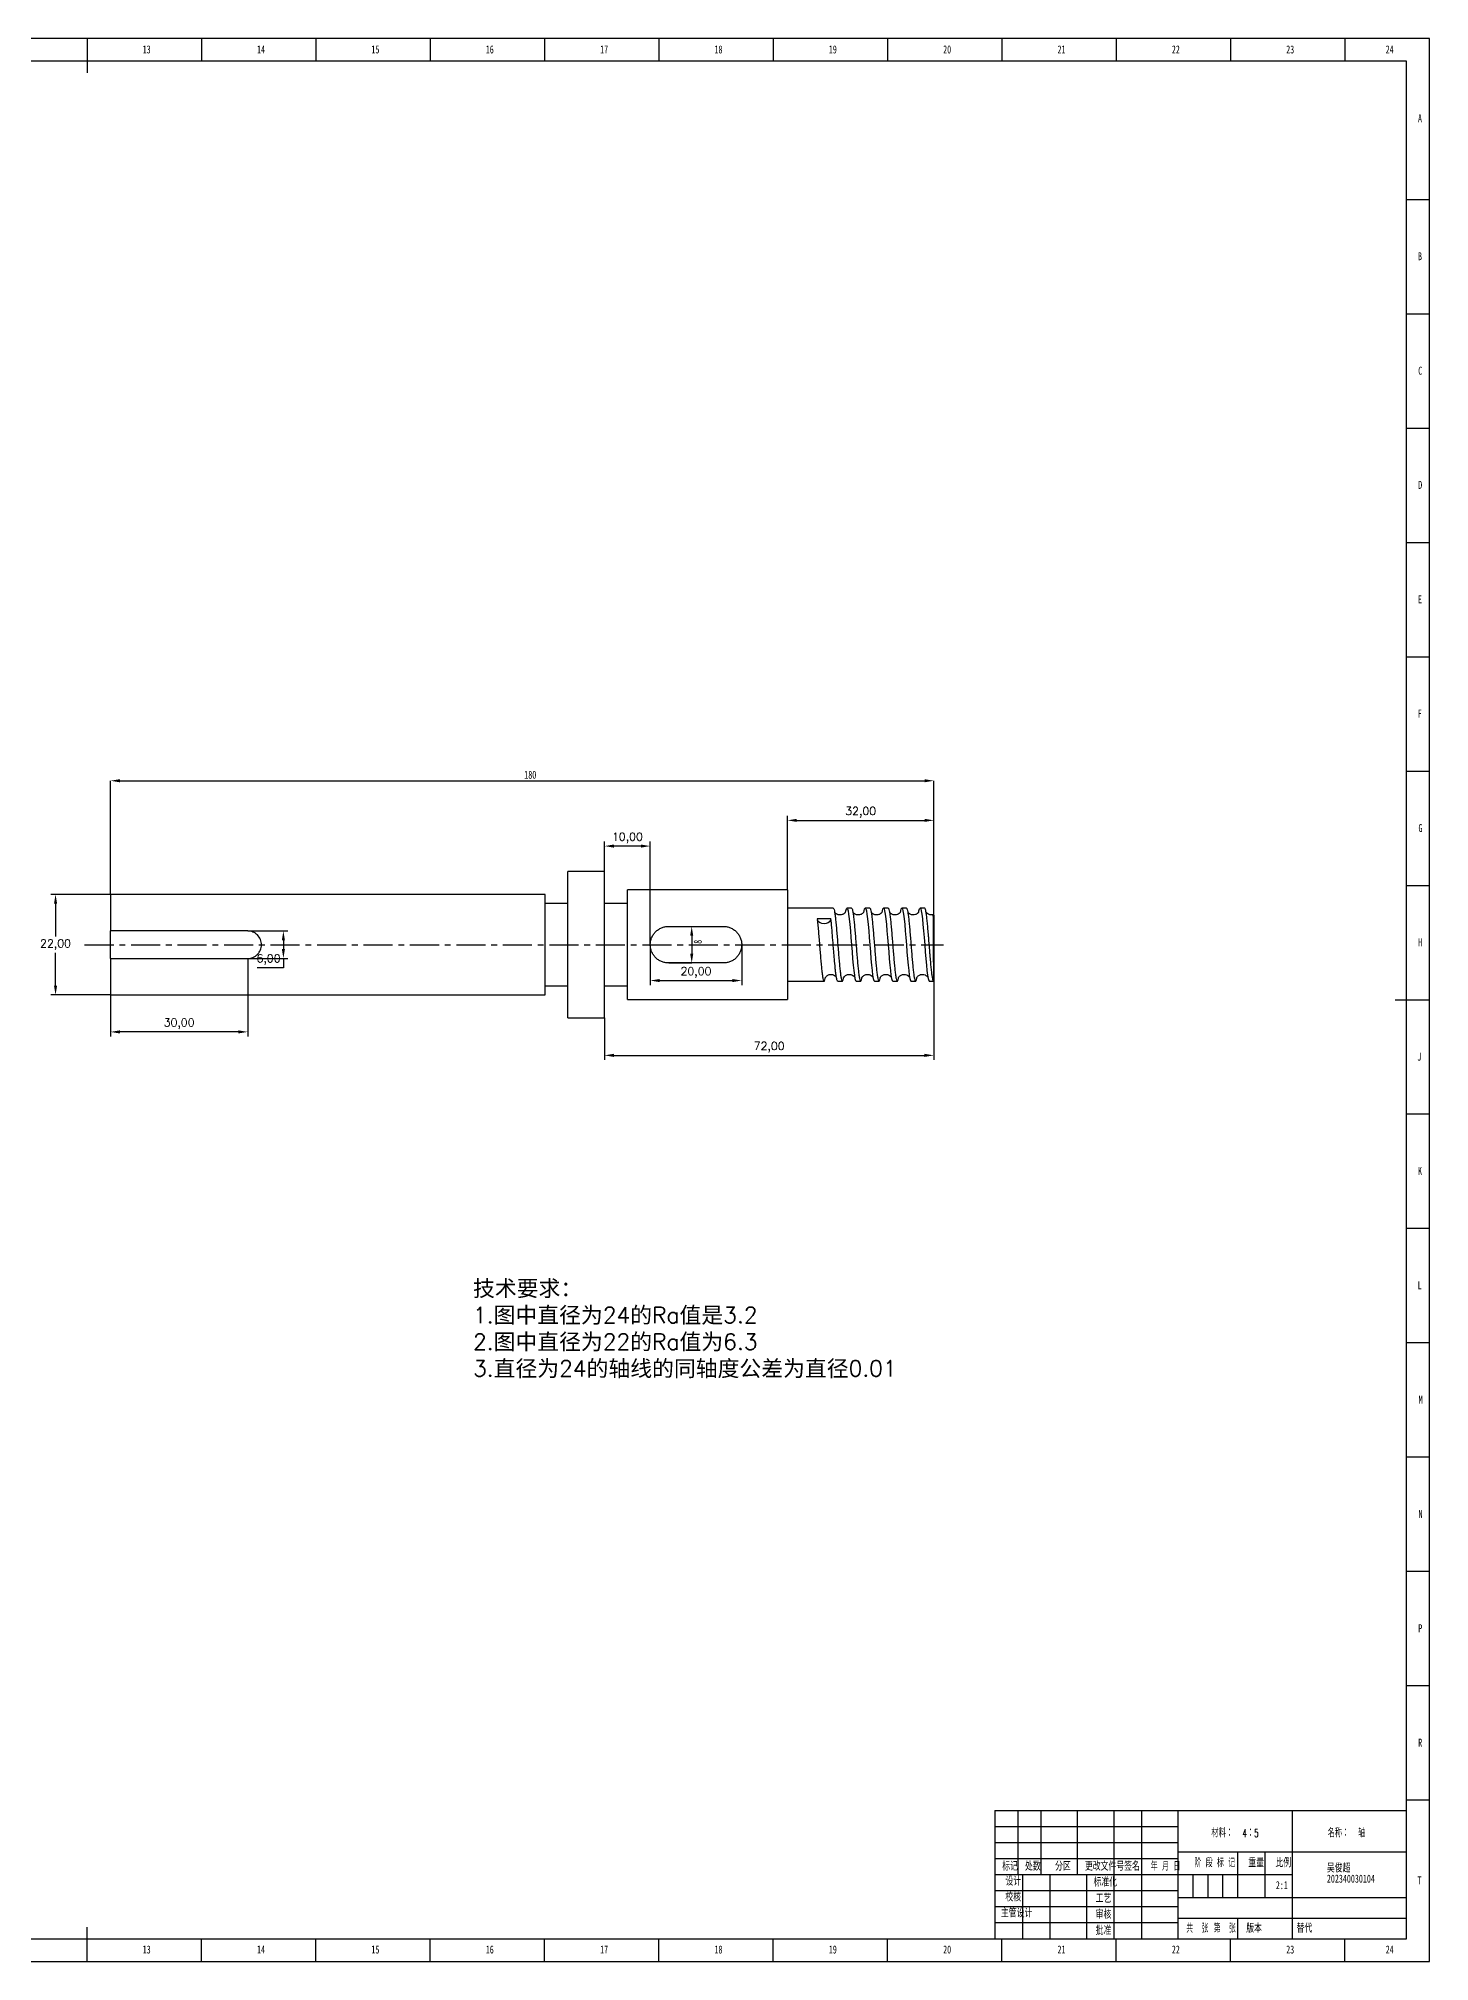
# Model space of a CAD drawing. Header units: millimetres. Extents: x 0 to 1189, y 0 to 841.
# Drawn here: x 581 to 1189, y 0 to 841 of the extents above; entities that cross this region are included whole.
import ezdxf

# ---------------------------------------------------------------- set-up
doc = ezdxf.new("R2010")
doc.units = ezdxf.units.MM
doc.header["$PDSIZE"] = -1
doc.linetypes.add('CENTERX2', pattern=[20.32, 12.7, -2.54, 2.54, -2.54])
for name, color, linetype in [('10', 7, 'Continuous'), ('5', 7, 'Continuous'), ('9', 7, 'Continuous'), ('SLD-0', 7, 'Continuous')]:
    doc.layers.add(name, color=color, linetype=linetype)
doc.layers.add('中心线层', color=1, linetype='CENTERX2', lineweight=25)
doc.layers.add('文字层', color=3, linetype='Continuous', lineweight=25)
doc.styles.add('SLDTEXTSTYLE0', font='TXT', dxfattribs={"width": 0.633333, "bigfont": 'bigfont'})
doc.styles.add('SLDTEXTSTYLE1', font='TXT', dxfattribs={"width": 0.65, "bigfont": 'bigfont'})
doc.styles.add('SLDTEXTSTYLE2', font='TXT', dxfattribs={"width": 0.7, "bigfont": 'bigfont'})
doc.styles.add('SLDTEXTSTYLE3', font='TXT', dxfattribs={"width": 0.7})
doc.styles.add('SLDTEXTSTYLE4', font='TXT', dxfattribs={"width": 0.6, "bigfont": 'bigfont'})
doc.styles.add('SLDTEXTSTYLE5', font='TXT', dxfattribs={"width": 0.614286, "bigfont": 'bigfont'})
doc.styles.add('SLDTEXTSTYLE6', font='TXT', dxfattribs={"width": 0.62, "bigfont": 'bigfont'})
doc.styles.get("Standard").update_dxf_attribs({"font": 'txt.shx', "height": 7})
doc.dimstyles.new('ISO-25', dxfattribs={"dimtxt": 2.5, "dimasz": 2.5, "dimexe": 1.25, "dimexo": 0.625, "dimtad": 1, "dimtxsty": 'Standard', "dimcen": 2.5, "dimadec": 0, "dimazin": 0, "dimtfac": 1, "dimtmove": 0, "dimatfit": 3, "dimfxl": 1, "dimarcsym": 0})
doc.dimstyles.new('SLDDIMSTYLE0', dxfattribs={"dimtxt": 3.5, "dimasz": 4.08, "dimexe": 0, "dimexo": 0.0625, "dimgap": 0.875, "dimtad": 2, "dimlfac": 0.5, "dimrnd": 1e-09, "dimzin": 12, "dimdsep": 46, "dimtxsty": 'SLDTEXTSTYLE3', "dimsah": 1, "dimcen": 0.09, "dimadec": 0, "dimazin": 3, "dimtfac": 1, "dimtofl": 0, "dimtmove": 0, "dimatfit": 3, "dimfxl": 1, "dimfrac": 2, "dimtolj": 1, "dimtzin": 12, "dimarcsym": 0})
doc.dimstyles.new('SLDDIMSTYLE1', dxfattribs={"dimtxt": 3.5, "dimasz": 4.08, "dimexe": 0, "dimexo": 0.0625, "dimgap": 0.875, "dimtad": 2, "dimlfac": 0.5, "dimrnd": 1e-09, "dimzin": 12, "dimdsep": 46, "dimtxsty": 'SLDTEXTSTYLE3', "dimsah": 1, "dimcen": 0.09, "dimadec": 0, "dimazin": 3, "dimtfac": 1, "dimtmove": 0, "dimatfit": 0, "dimfxl": 1, "dimfrac": 2, "dimtolj": 1, "dimtzin": 12, "dimarcsym": 0})

# ---------------------------------------------------------------- blocks, each defined once
blk = doc.blocks.new('_D')
at = {"layer": 'Defpoints', "color": 0, "transparency": 16777216}
for p in [(972.27, 516.38), (612.27, 466.69), (972.27, 457.59)]:
    blk.add_point(p, dxfattribs=at)
at = {"layer": '文字层', "color": 0, "lineweight": -2, "transparency": 16777216}
for p, q in [((612.27, 466.75), (612.27, 516.38)), ((616.35, 516.38), (968.19, 516.38)), ((972.27, 457.66), (972.27, 516.38))]:
    blk.add_line(p, q, dxfattribs=at)
at = {"layer": '文字层', "color": 0, "transparency": 16777216}
for points in [[(616.35, 517.06), (616.35, 515.7), (612.27, 516.38)], [(968.19, 517.06), (968.19, 515.7), (972.27, 516.38)]]:
    blk.add_solid(points, dxfattribs=at)
at = {"layer": '文字层', "color": 0, "transparency": 16777216, "insert": (795.82, 520.76), "char_height": 3.5, "attachment_point": 2, "style": 'SLDTEXTSTYLE3'}
blk.add_mtext('\\A1;180', dxfattribs=at)
blk = doc.blocks.new('_D_1')
at = {"layer": 'Defpoints', "color": 0, "transparency": 16777216}
for p in [(856.27, 452.69), (856.27, 436.69), (866.39, 436.69)]:
    blk.add_point(p, dxfattribs=at)
at = {"layer": '文字层', "color": 0, "lineweight": -2, "transparency": 16777216}
for p, q in [((856.33, 452.69), (866.39, 452.69)), ((866.39, 448.61), (866.39, 440.77)), ((856.33, 436.69), (866.39, 436.69))]:
    blk.add_line(p, q, dxfattribs=at)
at = {"layer": '文字层', "color": 0, "transparency": 16777216}
for points in [[(865.71, 448.61), (867.07, 448.61), (866.39, 452.69)], [(865.71, 440.77), (867.07, 440.77), (866.39, 436.69)]]:
    blk.add_solid(points, dxfattribs=at)
at = {"layer": '文字层', "color": 0, "transparency": 16777216, "insert": (867.27, 445.95), "char_height": 3.5, "attachment_point": 2, "rotation": 90, "style": 'SLDTEXTSTYLE3'}
blk.add_mtext('\\A1;8', dxfattribs=at)
blk = doc.blocks.new('*D8')
at = {"layer": 'Defpoints', "color": 0, "transparency": 16777216}
for p in [(672.27, 450.69), (672.27, 438.69), (687.86, 438.69)]:
    blk.add_point(p, dxfattribs=at)
at = {"layer": '文字层', "color": 0, "lineweight": -2, "transparency": 16777216}
for p, q in [((672.27, 450.69), (689.86, 450.69)), ((687.86, 446.61), (687.86, 442.77)), ((672.27, 438.69), (689.86, 438.69)), ((687.86, 438.69), (687.86, 434.61)), ((687.86, 434.61), (676.42, 434.61))]:
    blk.add_line(p, q, dxfattribs=at)
at = {"layer": '文字层', "color": 0, "transparency": 16777216}
for points in [[(687.18, 446.61), (688.54, 446.61), (687.86, 450.69)], [(687.18, 442.77), (688.54, 442.77), (687.86, 438.69)]]:
    blk.add_solid(points, dxfattribs=at)
at = {"layer": '文字层', "color": 0, "transparency": 16777216, "insert": (681.37, 438.17), "char_height": 3.5, "attachment_point": 5}
blk.add_mtext('6,00', dxfattribs=at)
blk = doc.blocks.new('*D9')
at = {"layer": 'Defpoints', "color": 0, "transparency": 16777216}
for p in [(612.27, 466.69), (588.25, 422.69), (612.27, 422.69)]:
    blk.add_point(p, dxfattribs=at)
at = {"layer": '文字层', "color": 0, "lineweight": -2, "transparency": 16777216}
for p, q in [((612.27, 466.69), (586.25, 466.69)), ((588.25, 462.61), (588.25, 448.25)), ((588.25, 426.77), (588.25, 441.12)), ((612.27, 422.69), (586.25, 422.69))]:
    blk.add_line(p, q, dxfattribs=at)
at = {"layer": '文字层', "color": 0, "transparency": 16777216}
for points in [[(587.57, 462.61), (588.93, 462.61), (588.25, 466.69)], [(587.57, 426.77), (588.93, 426.77), (588.25, 422.69)]]:
    blk.add_solid(points, dxfattribs=at)
at = {"layer": '文字层', "color": 0, "transparency": 16777216, "insert": (588.25, 444.69), "char_height": 3.5, "attachment_point": 5}
blk.add_mtext('22,00', dxfattribs=at)
blk = doc.blocks.new('*D10')
at = {"layer": 'Defpoints', "color": 0, "transparency": 16777216}
for p in [(972.27, 499.06), (908.27, 468.69), (972.27, 468.69)]:
    blk.add_point(p, dxfattribs=at)
at = {"layer": '文字层', "color": 0, "lineweight": -2, "transparency": 16777216}
for p, q in [((908.27, 468.69), (908.27, 501.06)), ((912.35, 499.06), (968.19, 499.06)), ((972.27, 468.69), (972.27, 501.06))]:
    blk.add_line(p, q, dxfattribs=at)
at = {"layer": '文字层', "color": 0, "transparency": 16777216}
for points in [[(912.35, 499.74), (912.35, 498.38), (908.27, 499.06)], [(968.19, 499.74), (968.19, 498.38), (972.27, 499.06)]]:
    blk.add_solid(points, dxfattribs=at)
at = {"layer": '文字层', "color": 0, "transparency": 16777216, "insert": (940.27, 502.63), "char_height": 3.5, "attachment_point": 5}
blk.add_mtext('32,00', dxfattribs=at)
blk = doc.blocks.new('*D11')
at = {"layer": 'Defpoints', "color": 0, "transparency": 16777216}
for p in [(848.27, 444.69), (888.27, 444.69), (888.27, 429.01)]:
    blk.add_point(p, dxfattribs=at)
at = {"layer": '文字层', "color": 0, "lineweight": -2, "transparency": 16777216}
for p, q in [((848.27, 444.69), (848.27, 427.01)), ((888.27, 444.69), (888.27, 427.01)), ((852.35, 429.01), (884.19, 429.01))]:
    blk.add_line(p, q, dxfattribs=at)
at = {"layer": '文字层', "color": 0, "transparency": 16777216}
for points in [[(852.35, 429.69), (852.35, 428.33), (848.27, 429.01)], [(884.19, 429.69), (884.19, 428.33), (888.27, 429.01)]]:
    blk.add_solid(points, dxfattribs=at)
at = {"layer": '文字层', "color": 0, "transparency": 16777216, "insert": (868.27, 432.57), "char_height": 3.5, "attachment_point": 5}
blk.add_mtext('20,00', dxfattribs=at)
blk = doc.blocks.new('*D12')
at = {"layer": 'Defpoints', "color": 0, "transparency": 16777216}
for p in [(972.26, 428.69), (828.27, 412.69), (972.26, 396.3)]:
    blk.add_point(p, dxfattribs=at)
at = {"layer": '文字层', "color": 0, "lineweight": -2, "transparency": 16777216}
for p, q in [((972.26, 428.69), (972.26, 394.3)), ((828.27, 412.69), (828.27, 394.3)), ((832.35, 396.3), (968.18, 396.3))]:
    blk.add_line(p, q, dxfattribs=at)
at = {"layer": '文字层', "color": 0, "transparency": 16777216}
for points in [[(832.35, 396.98), (832.35, 395.62), (828.27, 396.3)], [(968.18, 396.98), (968.18, 395.62), (972.26, 396.3)]]:
    blk.add_solid(points, dxfattribs=at)
at = {"layer": '文字层', "color": 0, "transparency": 16777216, "insert": (900.26, 399.87), "char_height": 3.5, "attachment_point": 5}
blk.add_mtext('72,00', dxfattribs=at)
blk = doc.blocks.new('*D13')
at = {"layer": 'Defpoints', "color": 0, "transparency": 16777216}
for p in [(828.27, 487.81), (828.27, 444.69), (848.27, 444.69)]:
    blk.add_point(p, dxfattribs=at)
at = {"layer": '文字层', "color": 0, "lineweight": -2, "transparency": 16777216}
for p, q in [((828.27, 444.69), (828.27, 489.81)), ((844.19, 487.81), (832.35, 487.81)), ((848.27, 444.69), (848.27, 489.81))]:
    blk.add_line(p, q, dxfattribs=at)
at = {"layer": '文字层', "color": 0, "transparency": 16777216}
for points in [[(832.35, 488.49), (832.35, 487.13), (828.27, 487.81)], [(844.19, 488.49), (844.19, 487.13), (848.27, 487.81)]]:
    blk.add_solid(points, dxfattribs=at)
at = {"layer": '文字层', "color": 0, "transparency": 16777216, "insert": (838.27, 491.38), "char_height": 3.5, "attachment_point": 5}
blk.add_mtext('10,00', dxfattribs=at)
blk = doc.blocks.new('*D14')
at = {"layer": 'Defpoints', "color": 0, "transparency": 16777216}
for p in [(612.27, 438.69), (672.27, 438.69), (612.27, 406.55)]:
    blk.add_point(p, dxfattribs=at)
at = {"layer": '文字层', "color": 0, "lineweight": -2, "transparency": 16777216}
for p, q in [((612.27, 438.69), (612.27, 404.55)), ((672.27, 438.69), (672.27, 404.55)), ((668.19, 406.55), (616.35, 406.55))]:
    blk.add_line(p, q, dxfattribs=at)
at = {"layer": '文字层', "color": 0, "transparency": 16777216}
for points in [[(616.35, 407.23), (616.35, 405.87), (612.27, 406.55)], [(668.19, 407.23), (668.19, 405.87), (672.27, 406.55)]]:
    blk.add_solid(points, dxfattribs=at)
at = {"layer": '文字层', "color": 0, "transparency": 16777216, "insert": (642.27, 410.12), "char_height": 3.5, "attachment_point": 5}
blk.add_mtext('30,00', dxfattribs=at)

msp = doc.modelspace()

# ---------------------------------------------------------------- linework, layer by layer
at = {"color": 7, "linetype": 'Continuous', "lineweight": 25}
for p, q in [((828.265, 476.688), (812.265, 476.688)), ((812.265, 444.688), (812.265, 476.688)), ((828.265, 444.688), (828.265, 476.688)), ((802.265, 466.688), (612.265, 466.688)), ((612.265, 466.688), (612.265, 450.688)), ((802.265, 444.688), (802.265, 466.688)), ((812.265, 462.688), (802.265, 462.688)), ((838.265, 462.688), (828.265, 462.688)), ((908.265, 468.688), (838.265, 468.688)), ((838.265, 420.688), (838.265, 468.688)), ((908.265, 468.688), (908.265, 420.688)), ((928.265, 460.688), (908.265, 460.688)), ((927.265, 456.002), (921.265, 456.002)), ((936.265, 460.688), (934.265, 460.688)), ((944.265, 460.688), (942.265, 460.688)), ((952.265, 460.688), (950.265, 460.688)), ((960.265, 460.688), (958.265, 460.688)), ((968.265, 460.688), (966.265, 460.688)), ((672.265, 450.688), (612.265, 450.688)), ((612.265, 438.688), (612.265, 450.688)), ((856.265, 452.688), (880.265, 452.688)), ((612.265, 438.688), (612.265, 422.688)), ((612.265, 438.688), (672.265, 438.688)), ((802.265, 422.688), (802.265, 444.688)), ((812.265, 412.688), (812.265, 444.688)), ((828.265, 412.688), (828.265, 444.688)), ((880.265, 436.688), (856.265, 436.688)), ((612.265, 422.688), (802.265, 422.688)), ((802.265, 426.688), (812.265, 426.688)), ((828.265, 426.688), (838.265, 426.688)), ((838.265, 420.688), (908.265, 420.688)), ((908.265, 428.688), (924.265, 428.688)), ((930.265, 428.688), (932.265, 428.688)), ((938.265, 428.688), (940.265, 428.688)), ((946.265, 428.688), (948.265, 428.688)), ((954.265, 428.688), (956.265, 428.688)), ((962.265, 428.688), (964.265, 428.688)), ((970.265, 428.688), (972.266, 428.688)), ((812.265, 412.688), (828.265, 412.688))]:
    msp.add_line(p, q, dxfattribs=at)
at = {"color": 7, "linetype": 'Continuous', "lineweight": 25, "flags": 128}
for points in [[(927.265, 456.002), (927.119, 455.346), (926.692, 454.755), (926.029, 454.286), (925.192, 453.984), (924.265, 453.88), (923.338, 453.984), (922.502, 454.286), (921.838, 454.755), (921.412, 455.346), (921.325, 455.58)], [(933.658, 458.83), (933.768, 459.474), (934.014, 460.379), (934.265, 460.688), (934.517, 460.379), (934.763, 459.474), (935.017, 457.988), (935.265, 456.002), (935.514, 453.582), (935.768, 450.803), (936.014, 447.817), (936.265, 444.688), (936.517, 441.559), (936.763, 438.573), (937.017, 435.794), (937.265, 433.374), (937.514, 431.388), (937.768, 429.903), (938.014, 428.997), (938.265, 428.688), (938.265, 428.688)], [(941.658, 458.83), (941.768, 459.474), (942.014, 460.379), (942.265, 460.688), (942.517, 460.379), (942.763, 459.474), (943.017, 457.988), (943.265, 456.002), (943.514, 453.582), (943.768, 450.803), (944.014, 447.817), (944.265, 444.688), (944.517, 441.559), (944.763, 438.573), (945.017, 435.794), (945.265, 433.374), (945.514, 431.388), (945.768, 429.903), (946.014, 428.997), (946.265, 428.688), (946.265, 428.688)], [(949.658, 458.83), (949.768, 459.474), (950.014, 460.379), (950.265, 460.688), (950.517, 460.379), (950.763, 459.474), (951.017, 457.988), (951.265, 456.002), (951.514, 453.582), (951.768, 450.803), (952.014, 447.817), (952.265, 444.688), (952.517, 441.559), (952.763, 438.573), (953.017, 435.794), (953.265, 433.374), (953.514, 431.388), (953.768, 429.903), (954.014, 428.997), (954.265, 428.688), (954.265, 428.688)], [(957.658, 458.83), (957.768, 459.474), (958.014, 460.379), (958.265, 460.688), (958.517, 460.379), (958.763, 459.474), (959.017, 457.988), (959.265, 456.002), (959.514, 453.582), (959.768, 450.803), (960.014, 447.817), (960.265, 444.688), (960.517, 441.559), (960.763, 438.573), (961.017, 435.794), (961.265, 433.374), (961.514, 431.388), (961.768, 429.903), (962.014, 428.997), (962.265, 428.688), (962.265, 428.688)], [(965.658, 458.83), (965.768, 459.474), (966.014, 460.379), (966.265, 460.688), (966.517, 460.379), (966.763, 459.474), (967.017, 457.988), (967.265, 456.002), (967.514, 453.582), (967.768, 450.803), (968.014, 447.817), (968.265, 444.688), (968.517, 441.559), (968.763, 438.573), (969.017, 435.794), (969.265, 433.374), (969.514, 431.388), (969.768, 429.903), (970.014, 428.997), (970.265, 428.688), (970.265, 428.688)]]:
    msp.add_lwpolyline(points, dxfattribs=at)
at = {"color": 7, "linetype": 'Continuous', "lineweight": 25}
for points, knots in [([(921.265, 456.002), (921.348, 455.221), (921.513, 453.653), (921.769, 450.847), (922.013, 447.83), (922.265, 444.688), (922.518, 441.547), (922.762, 438.524), (923.018, 435.742), (923.265, 433.302), (923.513, 431.298), (923.769, 429.811), (924.013, 428.896), (924.265, 428.577), (924.518, 428.922), (924.701, 429.516), (924.807, 430.157), (924.83, 430.291)], [0, 0, 0, 0, 0.0699982, 0.1404537, 0.2101989, 0.2805013, 0.3508037, 0.4205489, 0.4910044, 0.5610026, 0.6310008, 0.7014563, 0.7712015, 0.8415039, 0.9118063, 0.9815515, 1, 1, 1, 1]), ([(930.265, 428.688), (930.202, 428.688), (930.138, 428.747), (930.013, 428.978), (929.953, 429.149), (929.769, 429.828), (929.641, 430.51), (929.451, 431.826), (929.388, 432.313), (929.265, 433.362), (929.205, 433.924), (929.018, 435.743), (928.889, 437.12), (928.7, 439.3), (928.639, 440.043), (928.518, 441.552), (928.455, 442.328), (928.266, 444.68), (928.137, 446.283), (927.952, 448.584), (927.892, 449.332), (927.768, 450.808), (927.705, 451.531), (927.514, 453.621), (927.386, 454.904), (927.265, 456.002)], [0, 0, 0, 0, 0.0625, 0.0625, 0.125, 0.125, 0.25, 0.25, 0.3125, 0.3125, 0.375, 0.375, 0.5, 0.5, 0.5625, 0.5625, 0.625, 0.625, 0.75, 0.75, 0.8125, 0.8125, 0.875, 0.875, 1, 1, 1, 1]), ([(928.265, 460.688), (928.35, 460.628), (928.518, 460.509), (928.762, 459.557), (929.018, 458.08), (929.265, 456.074), (929.513, 453.634), (929.769, 450.852), (930.013, 447.829), (930.265, 444.688), (930.518, 441.547), (930.762, 438.524), (931.018, 435.742), (931.265, 433.302), (931.513, 431.298), (931.769, 429.811), (932.013, 428.896), (932.265, 428.577), (932.518, 428.922), (932.701, 429.516), (932.807, 430.157), (932.83, 430.291)], [0, 0, 0, 0, 0.0549022, 0.1093694, 0.1643912, 0.2190558, 0.2737205, 0.3287423, 0.3832094, 0.4381117, 0.4930139, 0.5474811, 0.6025029, 0.6571675, 0.7118322, 0.766854, 0.8213211, 0.8762234, 0.9311256, 0.9855927, 1, 1, 1, 1]), ([(933.608, 458.822), (933.602, 458.832), (933.586, 458.859), (933.478, 458.72), (933.262, 458.492), (933.015, 458.274), (932.667, 458.04), (932.075, 457.768), (931.285, 457.64), (930.506, 457.762), (930.01, 457.967), (929.724, 458.134), (929.476, 458.307), (929.226, 458.527), (929.035, 458.723), (928.987, 458.73), (928.963, 458.733)], [0, 0, 0, 0, 0.0661543, 0.1797931, 0.2326145, 0.2845098, 0.3375382, 0.3937336, 0.5008454, 0.5851872, 0.6452687, 0.6713255, 0.7019456, 0.7803293, 0.8855848, 1, 1, 1, 1]), ([(936.265, 460.688), (936.35, 460.628), (936.518, 460.509), (936.762, 459.557), (937.018, 458.08), (937.265, 456.074), (937.513, 453.634), (937.769, 450.852), (938.013, 447.829), (938.265, 444.688), (938.518, 441.547), (938.762, 438.524), (939.018, 435.742), (939.265, 433.302), (939.513, 431.298), (939.769, 429.811), (940.013, 428.896), (940.265, 428.577), (940.518, 428.922), (940.701, 429.516), (940.807, 430.157), (940.83, 430.291)], [0, 0, 0, 0, 0.0549022, 0.1093694, 0.1643912, 0.2190558, 0.2737205, 0.3287423, 0.3832094, 0.4381117, 0.4930139, 0.5474811, 0.6025029, 0.6571675, 0.7118322, 0.766854, 0.8213211, 0.8762234, 0.9311256, 0.9855927, 1, 1, 1, 1]), ([(941.608, 458.822), (941.602, 458.832), (941.586, 458.859), (941.478, 458.72), (941.262, 458.492), (941.015, 458.274), (940.667, 458.04), (940.075, 457.768), (939.285, 457.64), (938.506, 457.762), (938.01, 457.967), (937.724, 458.134), (937.476, 458.307), (937.226, 458.527), (937.035, 458.723), (936.987, 458.73), (936.963, 458.733)], [0, 0, 0, 0, 0.0661543, 0.1797931, 0.2326145, 0.2845098, 0.3375382, 0.3937336, 0.5008454, 0.5851872, 0.6452687, 0.6713255, 0.7019456, 0.7803293, 0.8855848, 1, 1, 1, 1]), ([(944.265, 460.688), (944.35, 460.628), (944.518, 460.509), (944.762, 459.557), (945.018, 458.08), (945.265, 456.074), (945.513, 453.634), (945.769, 450.852), (946.013, 447.829), (946.265, 444.688), (946.518, 441.547), (946.762, 438.524), (947.018, 435.742), (947.265, 433.302), (947.513, 431.298), (947.769, 429.811), (948.013, 428.896), (948.265, 428.577), (948.518, 428.922), (948.701, 429.516), (948.807, 430.157), (948.83, 430.291)], [0, 0, 0, 0, 0.05490224, 0.10936937, 0.16439118, 0.21905584, 0.27372051, 0.32874232, 0.38320945, 0.43811169, 0.49301393, 0.54748106, 0.60250287, 0.65716753, 0.71183219, 0.76685401, 0.82132113, 0.87622337, 0.93112562, 0.98559274, 1, 1, 1, 1]), ([(949.608, 458.822), (949.602, 458.832), (949.586, 458.859), (949.478, 458.72), (949.262, 458.492), (949.015, 458.274), (948.667, 458.04), (948.075, 457.768), (947.285, 457.64), (946.506, 457.762), (946.01, 457.967), (945.724, 458.134), (945.476, 458.307), (945.226, 458.527), (945.035, 458.723), (944.987, 458.73), (944.963, 458.733)], [0, 0, 0, 0, 0.0661543, 0.1797931, 0.2326145, 0.2845098, 0.3375382, 0.3937336, 0.5008454, 0.5851872, 0.6452687, 0.6713255, 0.7019456, 0.7803293, 0.8855848, 1, 1, 1, 1]), ([(952.265, 460.688), (952.35, 460.628), (952.518, 460.509), (952.762, 459.557), (953.018, 458.08), (953.265, 456.074), (953.513, 453.634), (953.769, 450.852), (954.013, 447.829), (954.265, 444.688), (954.518, 441.547), (954.762, 438.524), (955.018, 435.742), (955.265, 433.302), (955.513, 431.298), (955.769, 429.811), (956.013, 428.896), (956.265, 428.577), (956.518, 428.922), (956.701, 429.516), (956.807, 430.157), (956.83, 430.291)], [0, 0, 0, 0, 0.0549022, 0.1093694, 0.1643912, 0.2190558, 0.2737205, 0.3287423, 0.3832094, 0.4381117, 0.4930139, 0.5474811, 0.6025029, 0.6571675, 0.7118322, 0.766854, 0.8213211, 0.8762234, 0.9311256, 0.9855927, 1, 1, 1, 1]), ([(957.608, 458.822), (957.602, 458.832), (957.586, 458.859), (957.478, 458.72), (957.262, 458.492), (957.015, 458.274), (956.667, 458.04), (956.075, 457.768), (955.285, 457.64), (954.506, 457.762), (954.01, 457.967), (953.724, 458.134), (953.476, 458.307), (953.226, 458.527), (953.035, 458.723), (952.987, 458.73), (952.963, 458.733)], [0, 0, 0, 0, 0.0661543, 0.1797931, 0.2326145, 0.2845098, 0.3375382, 0.3937336, 0.5008454, 0.5851872, 0.6452687, 0.6713255, 0.7019456, 0.7803293, 0.8855848, 1, 1, 1, 1]), ([(960.265, 460.688), (960.35, 460.628), (960.518, 460.509), (960.762, 459.557), (961.018, 458.08), (961.265, 456.074), (961.513, 453.634), (961.769, 450.852), (962.013, 447.829), (962.265, 444.688), (962.518, 441.547), (962.762, 438.524), (963.018, 435.742), (963.265, 433.302), (963.513, 431.298), (963.769, 429.811), (964.013, 428.896), (964.265, 428.577), (964.518, 428.922), (964.701, 429.516), (964.807, 430.157), (964.83, 430.291)], [0, 0, 0, 0, 0.0549022, 0.1093694, 0.1643912, 0.2190558, 0.2737205, 0.3287423, 0.3832094, 0.4381117, 0.4930139, 0.5474811, 0.6025029, 0.6571675, 0.7118322, 0.766854, 0.8213211, 0.8762234, 0.9311256, 0.9855927, 1, 1, 1, 1]), ([(965.608, 458.822), (965.602, 458.832), (965.586, 458.859), (965.478, 458.72), (965.262, 458.492), (965.015, 458.274), (964.667, 458.04), (964.075, 457.768), (963.285, 457.64), (962.506, 457.762), (962.01, 457.967), (961.724, 458.134), (961.476, 458.307), (961.226, 458.527), (961.035, 458.723), (960.987, 458.73), (960.963, 458.733)], [0, 0, 0, 0, 0.0661543, 0.1797931, 0.2326145, 0.2845098, 0.3375382, 0.3937336, 0.5008454, 0.5851872, 0.6452687, 0.6713255, 0.7019456, 0.7803293, 0.8855848, 1, 1, 1, 1]), ([(972.265, 428.688), (972.18, 428.689), (972.095, 428.794), (971.972, 429.101), (971.932, 429.227), (971.85, 429.529), (971.809, 429.705), (971.683, 430.307), (971.598, 430.807), (971.429, 431.977), (971.345, 432.647), (971.184, 434.112), (971.101, 434.925), (970.932, 436.675), (970.846, 437.61), (970.721, 439.064), (970.679, 439.557), (970.598, 440.551), (970.558, 441.053), (970.435, 442.587), (970.35, 443.64), (970.18, 445.746), (970.095, 446.799), (969.972, 448.333), (969.932, 448.835), (969.851, 449.829), (969.809, 450.322), (969.684, 451.775), (969.598, 452.71), (969.429, 454.459), (969.346, 455.272), (969.185, 456.735), (969.101, 457.405), (968.932, 458.574), (968.847, 459.073), (968.721, 459.674), (968.68, 459.85), (968.598, 460.151), (968.558, 460.277), (968.435, 460.583), (968.35, 460.688), (968.265, 460.688)], [0, 0, 0, 0, 0.0625, 0.0625, 0.09375, 0.09375, 0.125, 0.125, 0.1875, 0.1875, 0.25, 0.25, 0.3125, 0.3125, 0.375, 0.375, 0.40625, 0.40625, 0.4375, 0.4375, 0.5, 0.5, 0.5625, 0.5625, 0.59375, 0.59375, 0.625, 0.625, 0.6875, 0.6875, 0.75, 0.75, 0.8125, 0.8125, 0.875, 0.875, 0.90625, 0.90625, 0.9375, 0.9375, 1, 1, 1, 1]), ([(972.008, 457.815), (971.746, 457.754), (971.225, 457.634), (970.505, 457.765), (970.01, 457.967), (969.724, 458.134), (969.476, 458.307), (969.226, 458.527), (969.035, 458.723), (968.987, 458.73), (968.963, 458.733)], [0, 0, 0, 0, 0.1465478, 0.290755, 0.3934822, 0.4380339, 0.4903879, 0.6244081, 0.8043734, 1, 1, 1, 1]), ([(972.265, 428.688), (972.265, 428.709), (972.265, 428.752), (972.264, 428.832), (972.264, 428.952), (972.263, 429.133), (972.26, 429.399), (972.253, 429.84), (972.244, 430.492), (972.232, 431.484), (972.22, 432.71), (972.208, 434.162), (972.196, 435.824), (972.183, 437.68), (972.17, 439.683), (972.158, 441.797), (972.145, 443.967), (972.132, 446.147), (972.119, 448.276), (972.105, 450.307), (972.092, 452.182), (972.079, 453.853), (972.066, 455.273), (972.052, 456.406), (972.039, 457.219), (972.026, 457.711), (972.017, 457.754), (972.013, 457.774)], [0, 0, 0, 0, 0.0014724, 0.0029581, 0.0059392, 0.0120439, 0.0244042, 0.0493285, 0.0993983, 0.1495806, 0.1995127, 0.2495593, 0.2997341, 0.3497621, 0.4001158, 0.4501877, 0.5006519, 0.5507815, 0.6012878, 0.6514468, 0.7020238, 0.7525604, 0.8027601, 0.8532926, 0.9034543, 0.9539859, 1, 1, 1, 1]), ([(972.265, 457.594), (972.223, 457.627), (972.14, 457.691), (972.056, 457.755), (972.014, 457.787)], [0, 0, 0, 0, 0.5001267, 1, 1, 1, 1]), ([(972.265, 457.579), (972.265, 457.558), (972.265, 457.514), (972.265, 457.03), (972.265, 456.228), (972.265, 455.11), (972.265, 453.711), (972.265, 452.066), (972.265, 450.219), (972.265, 448.218), (972.265, 446.12), (972.265, 443.969), (972.265, 441.826), (972.265, 439.737), (972.265, 437.753), (972.265, 435.912), (972.265, 434.258), (972.265, 432.809), (972.265, 431.578), (972.265, 430.742), (972.265, 430.171), (972.265, 429.84), (972.265, 429.574), (972.265, 429.362), (972.265, 429.16), (972.265, 428.968), (972.265, 428.84), (972.265, 428.756), (972.265, 428.711), (972.265, 428.688)], [0, 0, 0, 0, 0.0449694, 0.0953462, 0.145343, 0.1957067, 0.2457372, 0.2961097, 0.346531, 0.3965453, 0.4469298, 0.4969597, 0.5473455, 0.5973786, 0.6477322, 0.6977976, 0.748063, 0.7982677, 0.8484241, 0.8989162, 0.924181, 0.9494643, 0.9621059, 0.9747416, 0.9873685, 0.9936858, 0.9968264, 0.998414, 1, 1, 1, 1]), ([(672.265, 438.688), (672.664, 438.688), (673.055, 438.727), (673.824, 438.881), (674.206, 438.997), (674.932, 439.299), (675.276, 439.483), (675.926, 439.918), (676.233, 440.17), (676.783, 440.72), (677.031, 441.021), (677.47, 441.676), (677.655, 442.022), (677.955, 442.743), (678.071, 443.123), (678.226, 443.899), (678.265, 444.289), (678.266, 445.076), (678.226, 445.475), (678.073, 446.246), (677.959, 446.621), (677.506, 447.715), (677.064, 448.374), (676.232, 449.207), (675.932, 449.454), (675.284, 449.888), (674.933, 450.077), (674.209, 450.378), (673.836, 450.492), (673.062, 450.648), (672.664, 450.688), (672.265, 450.688)], [0, 0, 0, 0, 0.0625, 0.0625, 0.125, 0.125, 0.1875, 0.1875, 0.25, 0.25, 0.3125, 0.3125, 0.375, 0.375, 0.4375, 0.4375, 0.5, 0.5, 0.5625, 0.5625, 0.625, 0.625, 0.75, 0.75, 0.8125, 0.8125, 0.875, 0.875, 0.9375, 0.9375, 1, 1, 1, 1]), ([(856.265, 436.688), (855.733, 436.688), (855.21, 436.741), (854.183, 436.946), (853.673, 437.102), (852.706, 437.504), (852.249, 437.75), (851.382, 438.33), (850.975, 438.665), (850.243, 439.396), (849.913, 439.797), (849.328, 440.67), (849.082, 441.129), (848.681, 442.09), (848.525, 442.598), (848.318, 443.632), (848.266, 444.154), (848.265, 445.206), (848.318, 445.74), (848.523, 446.769), (848.675, 447.27), (849.08, 448.243), (849.328, 448.705), (849.905, 449.568), (850.239, 449.975), (850.975, 450.712), (851.375, 451.04), (852.238, 451.62), (852.705, 451.871), (853.668, 452.272), (854.166, 452.426), (855.201, 452.634), (855.733, 452.688), (856.265, 452.688)], [0, 0, 0, 0, 0.0625, 0.0625, 0.125, 0.125, 0.1875, 0.1875, 0.25, 0.25, 0.3125, 0.3125, 0.375, 0.375, 0.4375, 0.4375, 0.5, 0.5, 0.5625, 0.5625, 0.625, 0.625, 0.6875, 0.6875, 0.75, 0.75, 0.8125, 0.8125, 0.875, 0.875, 0.9375, 0.9375, 1, 1, 1, 1]), ([(880.265, 452.688), (880.798, 452.688), (881.321, 452.635), (882.348, 452.43), (882.858, 452.274), (883.824, 451.872), (884.282, 451.626), (885.149, 451.046), (885.556, 450.712), (886.288, 449.98), (886.618, 449.579), (887.203, 448.706), (887.449, 448.247), (887.85, 447.286), (888.005, 446.778), (888.213, 445.744), (888.265, 445.222), (888.266, 444.171), (888.213, 443.636), (888.008, 442.607), (887.856, 442.106), (887.451, 441.133), (887.203, 440.671), (886.626, 439.808), (886.292, 439.401), (885.556, 438.664), (885.156, 438.336), (884.293, 437.756), (883.825, 437.505), (882.863, 437.104), (882.365, 436.95), (881.33, 436.742), (880.798, 436.688), (880.265, 436.688)], [0, 0, 0, 0, 0.0625, 0.0625, 0.125, 0.125, 0.1875, 0.1875, 0.25, 0.25, 0.3125, 0.3125, 0.375, 0.375, 0.4375, 0.4375, 0.5, 0.5, 0.5625, 0.5625, 0.625, 0.625, 0.6875, 0.6875, 0.75, 0.75, 0.8125, 0.8125, 0.875, 0.875, 0.9375, 0.9375, 1, 1, 1, 1]), ([(924.72, 430.053), (924.738, 430.103), (924.771, 430.197), (924.951, 430.521), (925.244, 430.89), (925.658, 431.25), (926.177, 431.537), (926.96, 431.752), (927.926, 431.703), (928.718, 431.339), (929.151, 431.002), (929.451, 430.706), (929.613, 430.473), (929.625, 430.496), (929.63, 430.506)], [0, 0, 0, 0, 0.123184, 0.2285725, 0.318169, 0.3948027, 0.4618534, 0.5228814, 0.6366537, 0.7387354, 0.7854345, 0.8313024, 0.9288968, 1, 1, 1, 1]), ([(932.72, 430.053), (932.738, 430.103), (932.771, 430.197), (932.951, 430.521), (933.244, 430.89), (933.658, 431.25), (934.177, 431.537), (934.96, 431.752), (935.926, 431.703), (936.718, 431.339), (937.151, 431.002), (937.451, 430.706), (937.613, 430.473), (937.625, 430.496), (937.63, 430.506)], [0, 0, 0, 0, 0.123184, 0.2285725, 0.318169, 0.3948027, 0.4618534, 0.5228814, 0.6366537, 0.7387354, 0.7854345, 0.8313024, 0.9288968, 1, 1, 1, 1]), ([(940.72, 430.053), (940.738, 430.103), (940.771, 430.197), (940.951, 430.521), (941.244, 430.89), (941.658, 431.25), (942.177, 431.537), (942.96, 431.752), (943.926, 431.703), (944.718, 431.339), (945.151, 431.002), (945.451, 430.706), (945.613, 430.473), (945.625, 430.496), (945.63, 430.506)], [0, 0, 0, 0, 0.123184, 0.2285725, 0.318169, 0.3948027, 0.4618534, 0.5228814, 0.6366537, 0.7387354, 0.7854345, 0.8313024, 0.9288968, 1, 1, 1, 1]), ([(948.72, 430.053), (948.738, 430.103), (948.771, 430.197), (948.951, 430.521), (949.244, 430.89), (949.658, 431.25), (950.177, 431.537), (950.96, 431.752), (951.926, 431.703), (952.718, 431.339), (953.151, 431.002), (953.451, 430.706), (953.613, 430.473), (953.625, 430.496), (953.63, 430.506)], [0, 0, 0, 0, 0.123184, 0.2285725, 0.318169, 0.3948027, 0.4618534, 0.5228814, 0.6366537, 0.7387354, 0.7854345, 0.8313024, 0.9288968, 1, 1, 1, 1]), ([(956.72, 430.053), (956.738, 430.103), (956.771, 430.197), (956.951, 430.521), (957.244, 430.89), (957.658, 431.25), (958.177, 431.537), (958.96, 431.752), (959.926, 431.703), (960.718, 431.339), (961.151, 431.002), (961.451, 430.706), (961.613, 430.473), (961.625, 430.496), (961.63, 430.506)], [0, 0, 0, 0, 0.123184, 0.2285725, 0.318169, 0.3948027, 0.4618534, 0.5228814, 0.6366537, 0.7387354, 0.7854345, 0.8313024, 0.9288968, 1, 1, 1, 1]), ([(964.72, 430.053), (964.738, 430.103), (964.771, 430.197), (964.951, 430.521), (965.244, 430.89), (965.658, 431.25), (966.177, 431.537), (966.96, 431.752), (967.926, 431.703), (968.718, 431.339), (969.151, 431.002), (969.451, 430.706), (969.613, 430.473), (969.625, 430.496), (969.63, 430.506)], [0, 0, 0, 0, 0.123184, 0.2285725, 0.318169, 0.3948027, 0.4618534, 0.5228814, 0.6366537, 0.7387354, 0.7854345, 0.8313024, 0.9288968, 1, 1, 1, 1])]:
    msp.add_open_spline(points, degree=3, knots=knots, dxfattribs=at)
msp.add_open_spline([(972.265, 428.688), (972.265, 428.688), (972.265, 428.688), (972.265, 428.688)], degree=3, dxfattribs=at)
at = {"layer": '5', "color": 7}
for p, q in [((1189, 841), (0, 841)), ((1189, 0), (1189, 841)), ((999, 59), (1079, 59)), ((999, 52), (1079, 52)), ((1085.5, 38), (1085.5, 28)), ((1092, 38), (1092, 28)), ((1098.5, 38), (1098.5, 28)), ((0, 0), (1189, 0))]:
    msp.add_line(p, q, dxfattribs=at)
at = {"layer": '5', "lineweight": 25}
for p, q in [((602, 841), (602, 826)), ((1189, 420.5), (1174, 420.5)), ((1105, 18.982), (1105, 10)), ((602, 0), (602, 15))]:
    msp.add_line(p, q, dxfattribs=at)
at = {"layer": '5'}
for p, q in [((652, 841), (652, 831.05)), ((702, 841), (702, 831.05)), ((752, 841), (752, 831.05)), ((802, 841), (802, 831.05)), ((852, 841), (852, 831.05)), ((902, 841), (902, 831.05)), ((952, 841), (952, 831.05)), ((1002, 841), (1002, 831.05)), ((1052, 841), (1052, 831.05)), ((1102, 841), (1102, 831.05)), ((1152, 841), (1152, 831.05)), ((1189, 770.5), (1179, 770.5)), ((1189, 720.5), (1179, 720.5)), ((1189, 670.5), (1179, 670.5)), ((1189, 620.5), (1179, 620.5)), ((1189, 570.5), (1179, 570.5)), ((1189, 520.5), (1179, 520.5)), ((1189, 470.5), (1179, 470.5)), ((1189, 370.5), (1179, 370.5)), ((1189, 320.5), (1179, 320.5)), ((1189, 270.5), (1179, 270.5)), ((1189, 220.5), (1179, 220.5)), ((1189, 170.5), (1179, 170.5)), ((1189, 120.5), (1179, 120.5)), ((1189, 70.5), (1179, 70.5)), ((652, 0), (652, 10)), ((702, 0), (702, 10)), ((752, 0), (752, 10)), ((802, 0), (802, 10)), ((852, 0), (852, 10)), ((902, 0), (902, 10)), ((952, 0), (952, 10)), ((1002, 0), (1002, 10)), ((1052, 0), (1052, 10)), ((1102, 0), (1102, 10)), ((1152, 0), (1152, 10))]:
    msp.add_line(p, q, dxfattribs=at)
at = {"layer": '5', "color": 7, "lineweight": 25}
for p, q in [((1179, 831.05), (25, 831.05)), ((1179, 10), (1179, 831.05)), ((999, 66), (1179, 66)), ((999, 66), (999, 10)), ((1009, 66), (1009, 38)), ((1019, 66), (1019, 38)), ((1035, 66), (1035, 38)), ((1051, 66), (1051, 10)), ((1063, 66), (1063, 10)), ((1079, 66), (1079, 10)), ((1129, 66), (1129, 38)), ((999, 45), (1079, 45)), ((1079, 48), (1179, 48)), ((1105, 48), (1105, 28)), ((1117, 48), (1117, 28)), ((999, 38), (1129, 38)), ((1011, 38), (1011, 10)), ((1023, 38), (1023, 10)), ((1039, 38), (1039, 10)), ((1129, 38), (1129, 10)), ((999, 31), (1079, 31)), ((1079, 28), (1179, 28)), ((999, 24), (1079, 24)), ((999, 17), (1079, 17)), ((1079.006, 18.982), (1179, 18.982)), ((0, 10), (1179, 10))]:
    msp.add_line(p, q, dxfattribs=at)
at = {"layer": '中心线层'}
msp.add_line((600.97, 444.688), (976.47, 444.688), dxfattribs=at)

# ---------------------------------------------------------------- texts
at = {"layer": '10', "char_height": 3.5}
for s, insert, attachment_point, style in [('13', (628.089, 837.962), 2, 'SLDTEXTSTYLE3'), ('14', (678.089, 837.962), 2, 'SLDTEXTSTYLE3'), ('15', (728.089, 837.962), 2, 'SLDTEXTSTYLE3'), ('16', (778.091, 837.962), 2, 'SLDTEXTSTYLE3'), ('17', (828.091, 837.962), 2, 'SLDTEXTSTYLE3'), ('18', (878.091, 837.962), 2, 'SLDTEXTSTYLE3'), ('19', (928.091, 837.962), 2, 'SLDTEXTSTYLE3'), ('20', (978.089, 837.962), 2, 'SLDTEXTSTYLE3'), ('21', (1028.089, 837.962), 2, 'SLDTEXTSTYLE3'), ('22', (1078.089, 837.962), 2, 'SLDTEXTSTYLE3'), ('23', (1128.089, 837.962), 2, 'SLDTEXTSTYLE3'), ('24', (1171.589, 837.962), 2, 'SLDTEXTSTYLE3'), ('A', (1184.82, 807.77), 2, 'SLDTEXTSTYLE3'), ('B', (1184.82, 747.52), 2, 'SLDTEXTSTYLE3'), ('C', (1184.927, 697.462), 2, 'SLDTEXTSTYLE3'), ('D', (1184.93, 647.52), 2, 'SLDTEXTSTYLE3'), ('E', (1184.818, 597.462), 2, 'SLDTEXTSTYLE3'), ('F', (1184.724, 547.52), 2, 'SLDTEXTSTYLE3'), ('G', (1185.039, 497.462), 2, 'SLDTEXTSTYLE3'), ('H', (1184.93, 447.52), 2, 'SLDTEXTSTYLE3'), ('J', (1184.515, 397.462), 2, 'SLDTEXTSTYLE3'), ('K', (1184.82, 347.52), 2, 'SLDTEXTSTYLE3'), ('L', (1184.681, 297.462), 2, 'SLDTEXTSTYLE3'), ('M', (1185.097, 247.52), 2, 'SLDTEXTSTYLE3'), ('N', (1185.049, 197.462), 2, 'SLDTEXTSTYLE3'), ('P', (1184.944, 147.52), 2, 'SLDTEXTSTYLE3'), ('R', (1184.93, 97.462), 2, 'SLDTEXTSTYLE3'), ('材料：  4：5', (1093.565, 57.923), 1, 'SLDTEXTSTYLE1'), ('名称：  轴', (1144.544, 57.923), 1, 'SLDTEXTSTYLE0'), ('吴俊超', (1144.116, 42.503), 1, 'SLDTEXTSTYLE2'), ('202340030104', (1144.116, 38.003), 1, 'SLDTEXTSTYLE3'), ('T', (1184.656, 37.27), 2, 'SLDTEXTSTYLE3'), ('校核', (1006.957, 29.857), 2, 'SLDTEXTSTYLE2'), ('主管设计', (1008.489, 22.83), 2, 'SLDTEXTSTYLE2'), ('13', (628.089, 7.02), 2, 'SLDTEXTSTYLE3'), ('14', (678.089, 7.02), 2, 'SLDTEXTSTYLE3'), ('15', (728.089, 7.02), 2, 'SLDTEXTSTYLE3'), ('16', (778.091, 7.02), 2, 'SLDTEXTSTYLE3'), ('17', (828.091, 7.02), 2, 'SLDTEXTSTYLE3'), ('18', (878.091, 7.02), 2, 'SLDTEXTSTYLE3'), ('19', (928.091, 7.02), 2, 'SLDTEXTSTYLE3'), ('20', (978.089, 7.02), 2, 'SLDTEXTSTYLE3'), ('21', (1028.089, 7.02), 2, 'SLDTEXTSTYLE3'), ('22', (1078.089, 7.02), 2, 'SLDTEXTSTYLE3'), ('23', (1128.089, 7.02), 2, 'SLDTEXTSTYLE3'), ('24', (1171.589, 7.02), 2, 'SLDTEXTSTYLE3')]:
    msp.add_mtext(s, dxfattribs=dict(at, insert=insert, attachment_point=attachment_point, style=style))
at = {"layer": '10', "color": 7, "insert": (1112.308, 16.188), "char_height": 3.5, "attachment_point": 2, "style": 'SLDTEXTSTYLE2'}
msp.add_mtext('版本', dxfattribs=at)
at = {"layer": '9', "color": 7, "char_height": 3.5, "attachment_point": 2}
for s, insert, style in [('标记', (1005.602, 43.306), 'SLDTEXTSTYLE2'), ('处数', (1015.54, 43.306), 'SLDTEXTSTYLE2'), ('分区', (1028.697, 43.306), 'SLDTEXTSTYLE2'), ('更改文件号', (1046.926, 43.306), 'SLDTEXTSTYLE2'), ('签名', (1058.927, 43.306), 'SLDTEXTSTYLE2'), ('年 月 日', (1073.581, 43.306), 'SLDTEXTSTYLE6'), ('阶 段 标 记', (1095.099, 44.81), 'SLDTEXTSTYLE5'), ('重量', (1113.183, 44.81), 'SLDTEXTSTYLE2'), ('比例', (1125.076, 44.81), 'SLDTEXTSTYLE2'), ('设计', (1007.009, 36.767), 'SLDTEXTSTYLE2'), ('标准化', (1047.239, 36.358), 'SLDTEXTSTYLE2'), ('工艺', (1046.462, 29.23), 'SLDTEXTSTYLE2'), ('审核', (1046.462, 22.249), 'SLDTEXTSTYLE2'), ('批准', (1046.444, 15.216), 'SLDTEXTSTYLE2'), ('共  张', (1087.471, 16.188), 'SLDTEXTSTYLE4'), ('第  张', (1099.457, 16.188), 'SLDTEXTSTYLE4')]:
    msp.add_mtext(s, dxfattribs=dict(at, insert=insert, style=style))
at = {"layer": 'SLD-0', "char_height": 3.5}
for s, insert, attachment_point, style in [('2:1', (1124.437, 35.158), 2, 'SLDTEXTSTYLE3'), ('替代', (1130.851, 16.188), 1, 'SLDTEXTSTYLE2')]:
    msp.add_mtext(s, dxfattribs=dict(at, insert=insert, attachment_point=attachment_point, style=style))
at = {"layer": '文字层', "insert": (770.778, 297.888), "char_height": 7, "attachment_point": 1}
msp.add_mtext_dynamic_manual_height_columns('{\\fSimSun|b0|i0|c134|p2;技术要求：\\P}1.{\\fSimSun|b0|i0|c134|p2;图中直径为}24{\\fSimSun|b0|i0|c134|p2;的}Ra{\\fSimSun|b0|i0|c134|p2;值是}3.2\\P2.{\\fSimSun|b0|i0|c134|p2;图中直径为}22{\\fSimSun|b0|i0|c134|p2;的}Ra{\\fSimSun|b0|i0|c134|p2;值为}6.3\\P3.{\\fSimSun|b0|i0|c134|p2;直径为}24{\\fSimSun|b0|i0|c134|p2;的轴线的同轴度公差为直径}0.01', width=241.90188, gutter_width=35, heights=[0], dxfattribs=at)

# ---------------------------------------------------------------- dimensions: what is measured, and where the dimension line sits
at = {"layer": '文字层'}
dim = msp.add_linear_dim(base=(972.265, 516.381), p1=(612.265, 466.688), p2=(972.265, 457.594), dimstyle='SLDDIMSTYLE0', dxfattribs=at)
dim.commit()
dim.dimension.update_dxf_attribs({"geometry": '_D', "text_midpoint": (795.822, 516.381), "dimtype": 160})
for base, p1, p2, picture, middle in [((972.265, 499.06), (908.265, 468.688), (972.265, 468.688), '*D10', (940.265, 502.626)), ((828.265, 487.814), (848.265, 444.688), (828.265, 444.688), '*D13', (838.265, 491.379)), ((612.265, 406.549), (672.265, 438.688), (612.265, 438.688), '*D14', (642.265, 410.115)), ((888.265, 429.005), (848.265, 444.688), (888.265, 444.688), '*D11', (868.265, 432.571)), ((972.265, 396.303), (828.265, 412.688), (972.265, 428.688), '*D12', (900.265, 399.869))]:
    dim = msp.add_linear_dim(base=base, p1=p1, p2=p2, dimstyle='ISO-25', override={"dimtxt": 3.5, "dimasz": 4.08, "dimexe": 2, "dimexo": 0, "dimgap": 1.524, "dimtih": 1, "dimtoh": 1, "dimlfac": 0.5, "dimzin": 0, "dimadec": 2, "dimtzin": 0}, dxfattribs=at)
    dim.commit()
    dim.dimension.update_dxf_attribs({"geometry": picture, "text_midpoint": middle})
for base, p1, p2, picture, middle in [((588.249, 422.688), (612.265, 466.688), (612.265, 422.688), '*D9', (588.249, 444.688)), ((687.857, 438.688), (672.265, 450.688), (672.265, 438.688), '*D8', (681.375, 438.174))]:
    dim = msp.add_linear_dim(base=base, p1=p1, p2=p2, angle=90, dimstyle='ISO-25', override={"dimtxt": 3.5, "dimasz": 4.08, "dimexe": 2, "dimexo": 0, "dimgap": 1.524, "dimtih": 1, "dimtoh": 1, "dimlfac": 0.5, "dimzin": 0, "dimadec": 2, "dimtzin": 0}, dxfattribs=at)
    dim.commit()
    dim.dimension.update_dxf_attribs({"geometry": picture, "text_midpoint": middle})
dim = msp.add_linear_dim(base=(866.391, 436.688), p1=(856.265, 452.688), p2=(856.265, 436.688), angle=90, dimstyle='SLDDIMSTYLE1', dxfattribs=at)
dim.commit()
dim.dimension.update_dxf_attribs({"geometry": '_D_1', "text_midpoint": (866.391, 445.954), "dimtype": 160})

doc.saveas('drawing.dxf')
